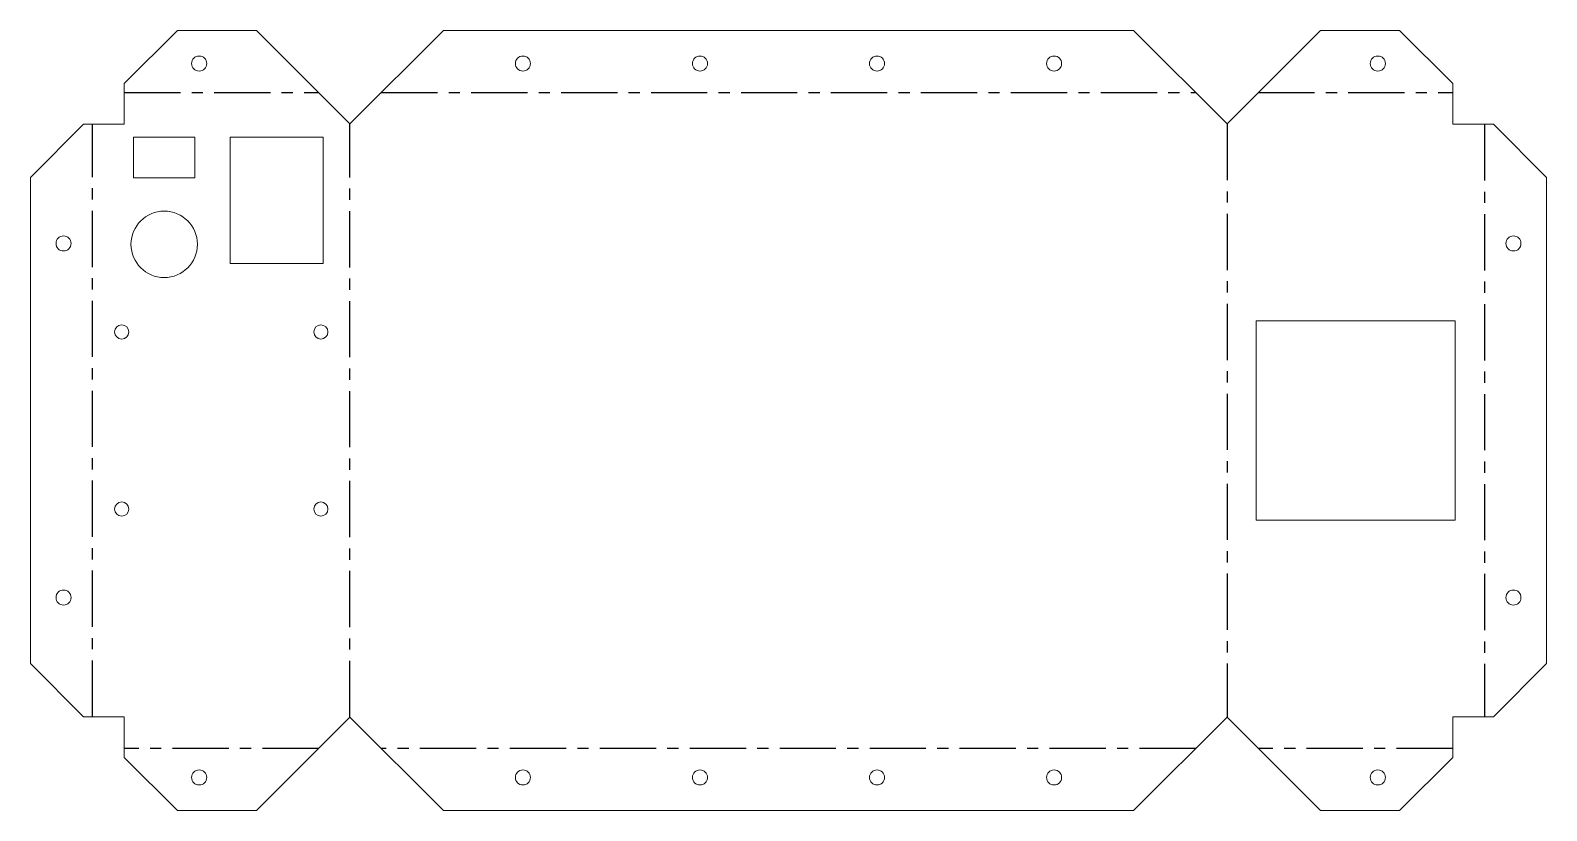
# Model space of a CAD drawing. Header units: millimetres. Extents: x -71 to 271, y -13 to 163.
import ezdxf

# ---------------------------------------------------------------- set-up
doc = ezdxf.new("R2010")
doc.units = ezdxf.units.MM
doc.linetypes.add('CENTERX2', pattern=[20.32, 12.7, -2.54, 2.54, -2.54])

msp = doc.modelspace()

# ---------------------------------------------------------------- linework, layer by layer
at = {"color": 7, "linetype": 'Continuous', "lineweight": 15}
for p, q in [((-38.07, 163.14), (-50.07, 151.14)), ((-38.07, 163.14), (-20.21, 163.14)), ((0.93, 142), (-20.21, 163.14)), ((22.07, 163.14), (0.93, 142)), ((22.07, 163.14), (177.93, 163.14)), ((199.07, 142), (177.93, 163.14)), ((220.21, 163.14), (199.07, 142)), ((220.21, 163.14), (238.07, 163.14)), ((250.07, 151.14), (238.07, 163.14)), ((-50.07, 141.93), (-50.07, 151.14)), ((250.07, 141.93), (250.07, 151.14)), ((-59.28, 141.93), (-71.28, 129.93)), ((-50.07, 141.93), (-59.28, 141.93)), ((250.07, 141.93), (259.28, 141.93)), ((271.28, 129.93), (259.28, 141.93)), ((-34.14, 139), (-47.94, 139)), ((-47.94, 129.8), (-47.94, 139)), ((-34.14, 129.8), (-34.14, 139)), ((-5.14, 139), (-26.14, 139)), ((-26.14, 139), (-26.14, 110.5)), ((-5.14, 139), (-5.14, 110.5)), ((-71.28, 20.07), (-71.28, 129.93)), ((-34.14, 129.8), (-47.94, 129.8)), ((271.28, 129.93), (271.28, 20.07)), ((-5.14, 110.5), (-26.14, 110.5)), ((250.64, 97.5), (205.64, 97.5)), ((205.64, 97.5), (205.64, 52.5)), ((250.64, 52.5), (250.64, 97.5)), ((205.64, 52.5), (250.64, 52.5)), ((-71.28, 20.07), (-59.28, 8.07)), ((259.28, 8.07), (271.28, 20.07)), ((-50.07, 8.07), (-59.28, 8.07)), ((-50.07, 8.07), (-50.07, -1.14)), ((-20.21, -13.14), (0.93, 8)), ((0.93, 8), (22.07, -13.14)), ((177.93, -13.14), (199.07, 8)), ((199.07, 8), (220.21, -13.14)), ((250.07, 8.07), (259.28, 8.07)), ((250.07, 8.07), (250.07, -1.14)), ((-50.07, -1.14), (-38.07, -13.14)), ((238.07, -13.14), (250.07, -1.14)), ((-20.21, -13.14), (-38.07, -13.14)), ((177.93, -13.14), (22.07, -13.14)), ((238.07, -13.14), (220.21, -13.14))]:
    msp.add_line(p, q, dxfattribs=at)
at = {"color": 7, "linetype": 'CENTERX2'}
for p, q in [((-50.07, 149.07), (-6.14, 149.07)), ((8, 149.07), (192, 149.07)), ((206.14, 149.07), (250.07, 149.07)), ((-57.21, 8.07), (-57.21, 141.93)), ((0.93, 8), (0.93, 142)), ((199.07, 142), (199.07, 8)), ((257.21, 141.93), (257.21, 8.07)), ((-6.14, 0.93), (-50.07, 0.93)), ((192, 0.93), (8, 0.93)), ((250.07, 0.93), (206.14, 0.93))]:
    msp.add_line(p, q, dxfattribs=at)
at = {"color": 7, "linetype": 'Continuous', "lineweight": 15}
for centre, radius in [((-33.14, 155.64), 1.7), ((40, 155.64), 1.7), ((80, 155.64), 1.7), ((120, 155.64), 1.7), ((160, 155.64), 1.7), ((233.14, 155.64), 1.7), ((-41.04, 114.8), 7.5), ((-63.78, 115), 1.7), ((263.78, 115), 1.7), ((-50.64, 95), 1.6), ((-5.64, 95), 1.6), ((-50.64, 55), 1.6), ((-5.64, 55), 1.6), ((-63.78, 35), 1.7), ((263.78, 35), 1.7), ((-33.14, -5.64), 1.7), ((40, -5.64), 1.7), ((80, -5.64), 1.7), ((120, -5.64), 1.7), ((160, -5.64), 1.7), ((233.14, -5.64), 1.7)]:
    msp.add_circle(centre, radius, dxfattribs=at)

doc.saveas('drawing.dxf')
